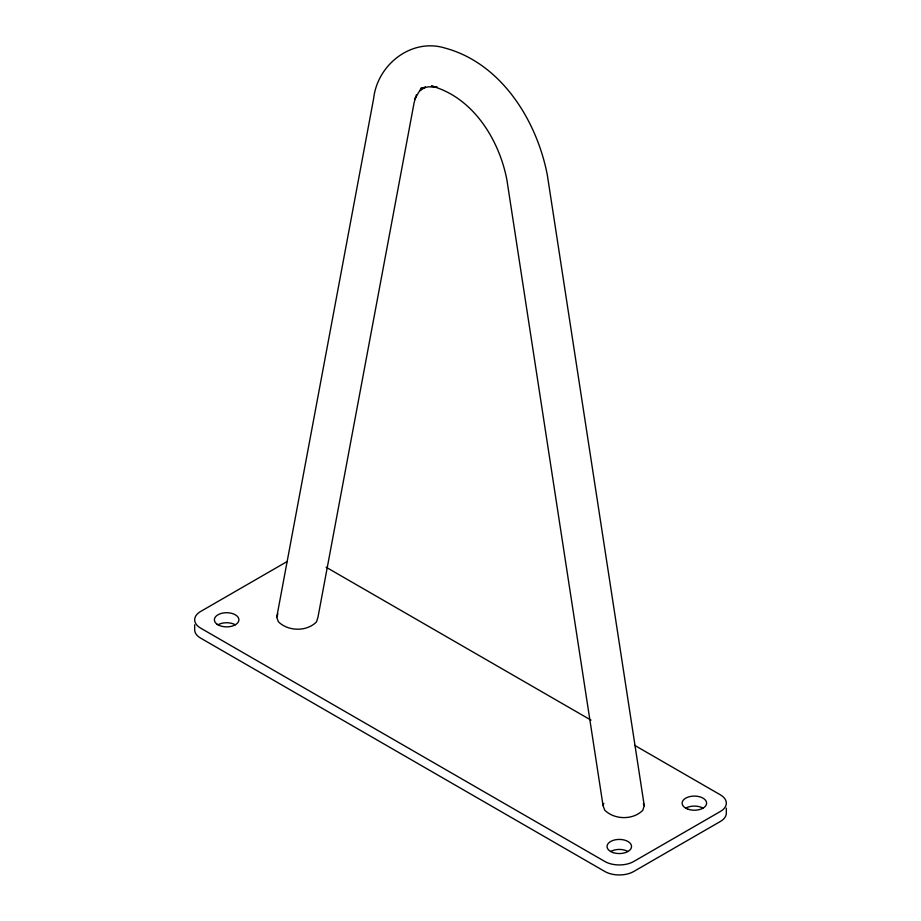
<?xml version="1.0" encoding="UTF-8"?>
<svg xmlns="http://www.w3.org/2000/svg" width="921" height="921" viewBox="0 0 921 921"><rect width="100%" height="100%" fill="white"/><g stroke="black" fill="none" stroke-linecap="round" stroke-linejoin="round"><path stroke-width="1.38" d="M416.373 94.771L414.128 102.634L317.952 617.323L316.49 621.894C306.728 631.829 288.215 631.507 278.407 621.767L276.737 617.231L373.673 98.34C377.426 64.712 411.434 37.669 445.108 48.088C501.312 63.296 536.828 120.536 547.327 175.025L644.263 805.714L642.8 810.284C633.026 820.22 614.526 819.909 604.717 810.158L603.048 805.622L506.872 179.745C499.124 139.508 472.887 97.246 431.396 86.01L437.337 87.299L428.541 86.804L420.575 88.497L425.341 87.058M415.613 96.981L414.864 99.33L418.756 92.1L421.542 89.164M276.737 617.231L277.843 613.812M603.048 805.622L603.785 803.342M421.599 88.784L419.792 90.488L425.41 87.334M287.271 561.453L200.651 611.463A20.412 11.789 0 0 0 200.651 628.134L604.855 861.492A20.412 11.789 0 0 0 633.729 861.492L720.349 811.493A20.412 11.789 0 0 0 720.349 794.823L634.534 745.273M326.092 567.198L591.006 720.141M643.422 803.446L644.263 805.714M726.324 808.154L726.324 813.151A20.412 11.789 0 0 1 720.349 821.486L633.729 871.496A20.412 11.789 0 0 1 604.855 871.496L200.651 638.126A20.412 11.789 0 0 1 194.676 629.791L194.676 624.795M217.978 624.795A12.249 7.069 0 0 1 235.304 624.795M610.635 851.499A12.249 7.069 0 0 1 627.961 851.499M685.696 808.154A12.249 7.069 0 0 1 703.022 808.154M216.803 624.012A12.249 7.069 0 0 0 237.883 622.608A12.249 7.069 0 0 0 225.231 612.764A12.249 7.069 0 0 0 216.803 624.012M613.167 852.616A12.249 7.069 0 0 0 631.541 846.491A12.249 7.069 0 0 0 613.167 840.366A12.249 7.069 0 0 0 613.167 852.616M688.24 809.283A12.249 7.069 0 0 0 706.614 803.158A12.249 7.069 0 0 0 688.24 797.033A12.249 7.069 0 0 0 688.24 809.283"/></g></svg>
